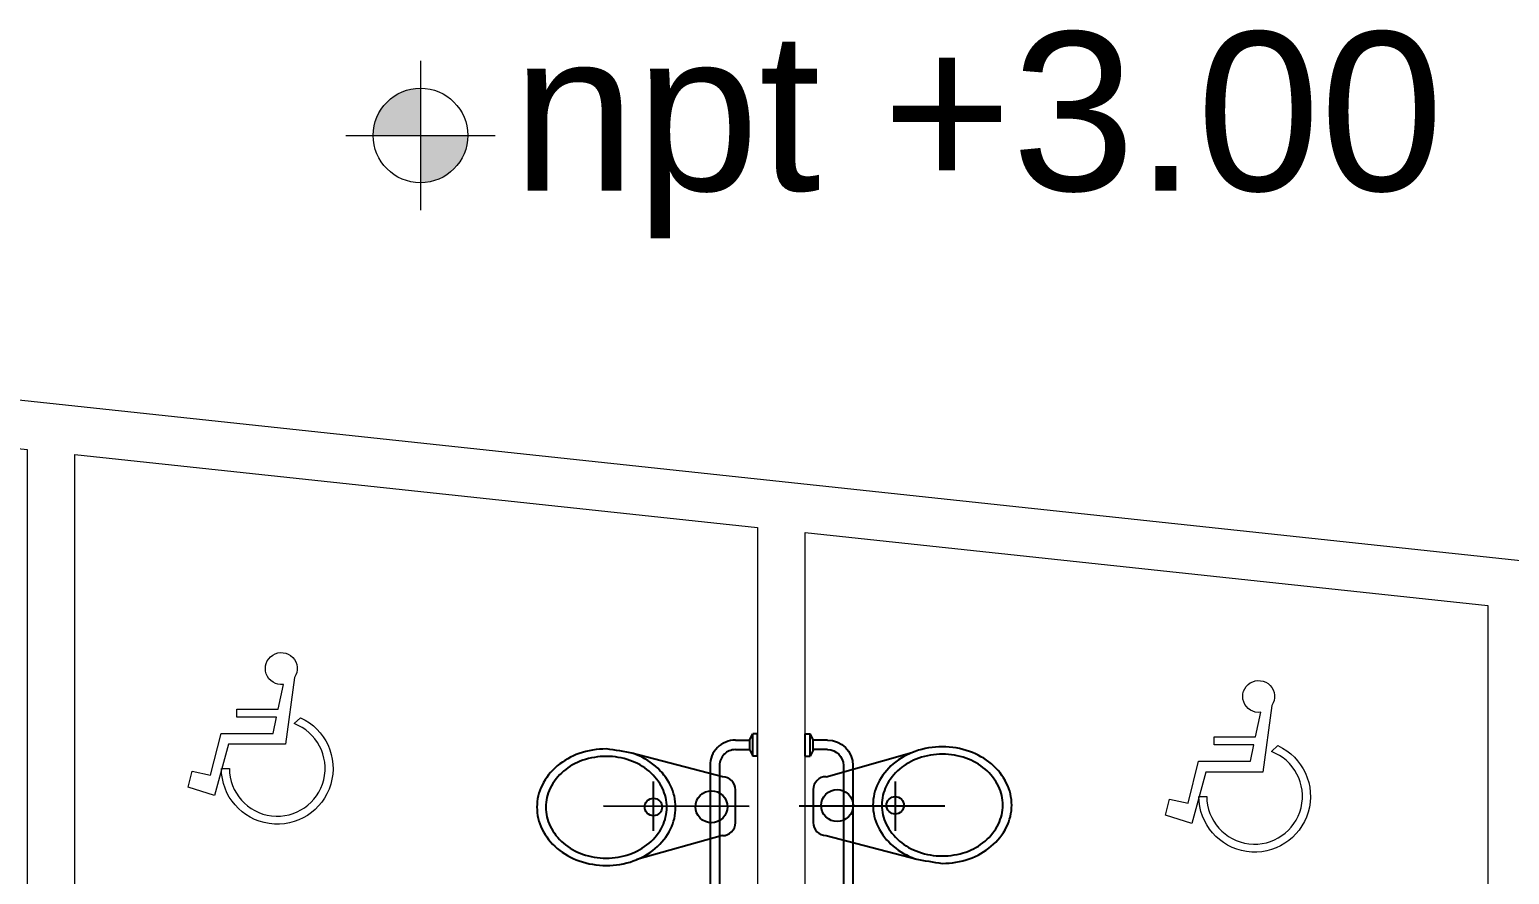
# Model space of a CAD drawing. Header units: millimetres. Extents: x 744843 to 745492, y 2520966 to 2521458.
# Drawn here: x 745352.459 to 745357.119, y 2521105.654 to 2521108.316 of the extents above; entities that cross this region are included whole.
import ezdxf

# ---------------------------------------------------------------- set-up
doc = ezdxf.new("R2010")
doc.units = ezdxf.units.MM
doc.layers.add('A_Mamparas de Baño', color=43, linetype='Continuous')
doc.layers.add('A_Muebles_fijos', color=8, linetype='Continuous')
for name, color, linetype, lineweight in [('A_Muebles', 8, 'Continuous', 20), ('A_Muros', 30, 'Continuous', 20), ('A_Niveles', 1, 'Continuous', 20), ('A_Textos', 4, 'Continuous', 20)]:
    doc.layers.add(name, color=color, linetype=linetype, lineweight=lineweight)
doc.styles.add('Arial', font='arial.ttf', dxfattribs={"height": 1})

# ---------------------------------------------------------------- blocks, each defined once
blk = doc.blocks.new('WC')
at = {"layer": 'A_Muebles_fijos'}
for p, q in [((0.0406592193030519, 0.09327516666904978), (0.3108065782435005, 0.1689798654691591)), ((5.477764352686265e-05, 0.05275613904756449), (-5.477764352694592e-05, -0.05129602158616342)), ((0.2583195261104265, 0.07858159681142263), (0.258155457486282, -0.07724559624387928)), ((-0.04376726034388416, 0.001434195873448174), (0.4149792343814624, 0.000951187073373716)), ((0.04046425006526984, -0.09190046324568846), (0.3260795185196911, -0.1662715183634967))]:
    blk.add_line(p, q, dxfattribs=at)
for centre, major_axis, ratio, start_param, end_param in [((0.4065389733732445, -0.07185123619332023), (0.1832865396773095, 0.1832865396773095), 0.9999999968286647, 0.7843452771556515, 1.119340405751284), ((0.4065389733732445, -0.07185123619332023), (0.1832865382600372, 0.1832865382600372), 0.9999999988987636, 0.4493501469668698, 0.7843452761206043), ((0.3936941331339767, -0.03482753472111233), (0.1555760328729452, 0.1555760328729452), 0.9999999913887098, 1.119340407866279, 1.483254539749225), ((0.3954117303801467, -0.02965582525997468), (-0.1356912151719567, 0.1356912151719568), 0.9999999990756723, -0.4510725355538303, -0.08693383889264572), ((0.4065496406547026, -0.06171980410057165), (-0.1596927958941702, 0.1596927958941702), 0.9999999985112853, -0.7864510518725603, -0.4510725356487646), ((0.4065496406547026, -0.06171980410057165), (0.1596927959293301, 0.1596927959293301), 0.9999999998339548, 0.448966759555751, 0.7843452757497144), ((0.4177550456806784, -0.02967935023537882), (0.1356912151177427, 0.1356912151177427), 0.9999999897916193, 0.08482806378889209, 0.4489667633101463), ((0.4194617486937204, -0.03485466519544878), (-0.1555760323957659, 0.1555760323957659), 0.9999999943684958, -1.485360315215316, -1.121446182339457), ((0.04061651231313586, 0.05271343208675228), (-0.02868149353144899, 0.02868149353144899), 0.99999999767963, -0.7864510528173303, 0.7843452770169601), ((0.3739110608148621, -0.0112378002674044), (0.1338062646021851, 0.1338062646021851), 0.9999999979794557, 1.48325453886102, 1.897220916489769), ((0.3782568175956839, -0.009225201240620096), (-0.116827209371956, 0.116827209371956), 0.9999999996009404, -0.08693383875372485, 0.3269138086451402), ((0.43495294272725, -0.00928489599085458), (-0.1168272097376902, 0.1168272097376902), 0.9999999971155697, 4.383369397565613, 4.797217043435799), ((0.4392944518040167, -0.0113066416530595), (-0.1338062644228365, 0.1338062644228365), 0.9999999991559471, 4.383858614643572, 4.797824992432891), ((0.3433513184281764, 0.003863939287261586), (-0.1097027335683897, 0.1097027335683897), 0.9999999997562181, 0.3264245905463146, 0.7843452754941169), ((0.3517550219403346, 0.00385509114072613), (-0.09592937184925981, 0.09592937184925984), 0.9999999993349574, 0.3269138088074341, 0.7843452757443146), ((0.4614822237781481, 0.003739560691760402), (-0.09592937199169635, 0.0959293719916964), 0.9999999993788391, 3.925937929312166, 4.383369396296293), ((0.4698859272612025, 0.003730712545224946), (-0.1097027336564993, 0.1097027336564994), 0.9999999992042511, 3.92593792936009, 4.383858614149694), ((0.07546343455032907, 0.002334020769344192), (0.01904567512974609, 0.01904567512974609), 0.9999999969437859, 2.29216023939216e-09, 6.283185309471746), ((0.3433513184281764, 0.003863939287261586), (-0.1097027336416219, 0.109702733641622), 0.9999999992025753, 0.7843452757709377, 1.242265960643167), ((0.3517550219403346, 0.00385509114072613), (0.0959293718429067, 0.09592937184290669), 0.9999999988332957, 2.355141601623339, 2.812573068954697), ((0.2582399682869436, 0.003020108880595784), (-0.01940852226107381, 0.01940852226107382), 0.9999999970009227, 4.712388978885151, 10.99557428606474), ((0.4614822237781481, 0.003739560691760402), (0.09592937202109879, 0.09592937202109877), 0.9999999996812432, 5.039302788123447, 5.496734255637105), ((0.4698859272612025, 0.003730712545224946), (-0.1097027335149631, 0.1097027335149631), 0.9999999993706251, 3.468017244253223, 3.925937929276904), ((0.04050695702608205, -0.05133872854697563), (-0.02868149355325815, 0.02868149355325815), 0.9999999997456848, 0.7843452759846907, 2.355141602526028), ((0.3739427939144661, 0.01890129336913071), (0.1338062642621465, 0.1338062642621465), 0.9999999983652426, 2.813062286539549, 3.227028665452437), ((0.3782843029912328, 0.01687954770692579), (0.1168272094052413, 0.1168272094052413), 0.9999999991285307, 2.812573068989725, 3.226420716957982), ((0.4349804281227989, 0.01681985307310663), (0.1168272097048319, 0.1168272097048319), 0.9999999975583393, 4.625455141423581, 5.039302787534082), ((0.4393261849036207, 0.01883245198347561), (0.133806264363742, 0.133806264363742), 0.9999999993430027, 4.624847192727369, 5.038813570977103), ((0.3937754970247624, 0.04244931691151999), (0.1555760314809, 0.1555760314809), 0.9999999966326925, 3.227028665934461, 3.590942801391618), ((0.3954822000087005, 0.03727400206786535), (-0.1356912155599463, 0.1356912155599464), 0.9999999975892566, 1.655624390025488, 2.019763085370978), ((0.4178255153092322, 0.03725047709246121), (-0.1356912152448646, 0.1356912152448646), 0.9999999989022021, 2.690520117912109, 3.054658814408185), ((0.4195431125845061, 0.04242218655359886), (-0.1555760314498243, 0.1555760314498243), 0.9999999965482356, 2.69013672992562, 3.054050865493487), ((0.5364619773608865, 0.842021956893736), (-0.7283366307909108, 0.7283366307909109), 0.9999999907021602, 2.145677627044654, 2.229610440056562), ((0.4066876050637802, 0.06931445593305818), (-0.159692796791373, 0.159692796791373), 0.9999999985371989, 2.019763085762261, 2.35514160160132), ((0.4066982723452383, 0.07944588802580677), (-0.1832865381940543, 0.1832865381940543), 0.9999999979639703, 2.355141601346871, 2.690136730501941), ((0.4066876050637802, 0.06931445593305818), (-0.1596927964754583, 0.1596927964754584), 0.9999999999735457, 2.355141602319492, 2.690520118345571)]:
    blk.add_ellipse(centre, major_axis=major_axis, ratio=ratio, start_param=start_param, end_param=end_param, dxfattribs=at)
blk.add_ellipse((0.07546343455032907, 0.002334020769344192), major_axis=(0.03571064080460928, 0.03571064080460928), ratio=0.9999999983700192, dxfattribs=at)
blk = doc.blocks.new('minusba')
at = {"layer": 'A_Muebles', "color": 0, "linetype": 'ByBlock'}
for points in [[(0.8361395968942746, 0.8603458514745106), (0.7761295835390909, 1.100139858120011), (0.4785206020521917, 1.100139858120011), (0.4590342513055905, 1.193578466628965), (0.6872333942637834, 1.193578466628965), (0.6872333942637834, 1.239139095870458), (0.4495327142450232, 1.239139095870458), (0.4200718095074178, 1.38040648758962, 4.631738532974613), (0.3562330627832534, 1.42025175053669), (0.4089496713149945, 1.038362419119815), (0.733614014755247, 1.038362419119815), (0.8147801006153133, 0.7449195838688722), (0.9655171172125723, 0.7912526631190189), (0.9423268069668422, 0.8839188216193192)], [(0.7289302918064582, 0.8993631813693681, -1.909263801155615), (0.3591765149620186, 1.15551042652057), (0.3222213645447244, 1.189484972145639, 1.829457948235639), (0.774530291806458, 0.8993631813693681)]]:
    blk.add_lwpolyline(points, format="xyb", close=True, dxfattribs=at)
blk = doc.blocks.new('niveles')
at = {"layer": 'A_Niveles'}
h = blk.add_hatch(color=256, dxfattribs=at)
h.paths.add_polyline_path([(-0.4383139003582898, 0.1738469321280718), (-0.2893174949567765, 0.1738469321280718), (-0.2893174949567765, 0.3228433375295851, 0.4142135623730951)])
h.paths.add_polyline_path([(-0.1403210895552633, 0.1738469321280718), (-0.2893174949567765, 0.1738469321280718), (-0.2893174949567765, 0.02485052672655855, 0.414213562373095)])
for p, q in [((-0.2893174949567765, 0.4091083379462361), (-0.2893174949567765, -0.06141447369009256)), ((-0.5246079820208251, 0.1738469321280718), (-0.05402700789272785, 0.1738469321280718)), ((-0.4792100731283426, 0.1738469321280718), (-0.0939138752873987, 0.1738469321280718))]:
    blk.add_line(p, q, dxfattribs=at)
blk.add_circle((-0.2893174949567765, 0.1738469321280718), 0.1489964054015132, dxfattribs=at)
at = {"layer": 'A_Textos', "ltscale": 0.0065, "width": 1.2}
blk.add_attdef('NIVEL', (0, 0), '', height=0.3, dxfattribs=at)
blk = doc.blocks.new('A$C69177A60')
at = {"layer": 'A_Muebles_fijos'}
for p, q in [((-1.384790948577574e-09, 0.7069999997363539), (-1.384790948577574e-09, 0.6369999997364175)), ((-1.384790948577574e-09, 0.7069999997363539), (0.01499999861508172, 0.7069999997363539)), ((0.02499999861507263, 0.6889999997363248), (0.01499999861508172, 0.7069999997363539)), ((0.01499999861508172, 0.7069999997363539), (0.01499999861508172, 0.6369999997364175)), ((0.02499999861507263, 0.6549999997364466), (0.01499999861508172, 0.6369999997364175)), ((0.02499999861507263, 0.6889999997363248), (0.02499999861507263, 0.686999999736372)), ((0.02499999861507263, 0.686999999736372), (0.02499999861507263, 0.6569999997363993)), ((0.02499999861507263, 0.686999999736372), (0.1349999986152, 0.686999999736372)), ((0.02499999861507263, 0.6569999997363993), (0.02499999861507263, 0.6549999997364466)), ((0.02499999861507263, 0.6569999997363993), (0.1349999986152, 0.6569999997363993)), ((0.1199999986150999, 0.5519999997363811), (0.1199999986150999, 0.6569999997363993)), ((0.1499999986150726, 0.09999999973638296), (0.1499999986150726, 0.671999999736272)), ((-1.384790948577574e-09, 0.6369999997364175), (0.01499999861508172, 0.6369999997364175)), ((-1.38480515943229e-09, 0.571999999736363), (0.01499999861506751, 0.571999999736363)), ((-1.38480515943229e-09, 0.571999999736363), (-1.38480515943229e-09, 0.5019999997364266)), ((0.02499999861505842, 0.5539999997363338), (0.01499999861506751, 0.571999999736363)), ((0.01499999861506751, 0.571999999736363), (0.01499999861506751, 0.5019999997364266)), ((0.02499999861505842, 0.5199999997364557), (0.01499999861506751, 0.5019999997364266)), ((0.02499999861505842, 0.5539999997363338), (0.02499999861505842, 0.5519999997363811)), ((0.02499999861505842, 0.5519999997363811), (0.02499999861505842, 0.5219999997364084)), ((0.02499999861507263, 0.5519999997363811), (0.1199999986150999, 0.5519999997363811)), ((0.02499999861505842, 0.5219999997364084), (0.02499999861505842, 0.5199999997364557)), ((0.02499999861507263, 0.5219999997364084), (0.1199999986150999, 0.5219999997364084)), ((0.1199999986150999, 0.5519999997363811), (0.1338262327371069, 0.5413912201445328)), ((0.1199999986150999, 0.5219999997364084), (0.1338262327371069, 0.5326087793282568)), ((0.1199999986150999, 0.09999999973638296), (0.1199999986150999, 0.5219999997364084)), ((0.1349999986152, 0.5349888778412151), (0.1349999986152, 0.5390111216315745)), ((-1.38480515943229e-09, 0.5019999997364266), (0.01499999861506751, 0.5019999997364266)), ((-1.38480515943229e-09, 0.06999999973641025), (-1.38480515943229e-09, -2.63526089838706e-10)), ((-1.38480515943229e-09, 0.06999999973641025), (0.01499999861506751, 0.06999999973641025)), ((0.01499999861506751, 0.06999999973641025), (0.01499999861506751, -2.63526089838706e-10)), ((0.02499999861505842, 0.05199999973638114), (0.01499999861506751, 0.06999999973641025)), ((0.02499999861505842, 0.05199999973638114), (0.02499999861505842, 0.04999999973642844)), ((0.02499999861505842, 0.04999999973642844), (0.02499999861505842, 0.01999999973645572)), ((0.06999999861514539, 0.04999999973642844), (0.02499999861507263, 0.04999999973642844)), ((0.02499999861505842, 0.01799999973650301), (0.01499999861506751, -2.63526089838706e-10)), ((0.02499999861505842, 0.01999999973645572), (0.02499999861505842, 0.01799999973650301)), ((0.06999999861514539, 0.01999999973645572), (0.02499999861507263, 0.01999999973645572)), ((-1.38480515943229e-09, -2.63526089838706e-10), (0.01499999861506751, -2.63526089838706e-10))]:
    blk.add_line(p, q, dxfattribs=at)
for centre, radius, start, end in [((0.1349999986152, 0.671999999736272), 0.01500000000000047, 270, 90), ((0.1319999986152709, 0.5390111216315745), 0.003, 0, 52.50120762648925), ((0.1319999986152709, 0.5349888778412151), 0.003, 307.4987923735108, 0), ((0.06999999861514539, 0.09999999973638296), 0.08, 270, 0), ((0.06999999861514539, 0.09999999973638296), 0.05, 270, 0)]:
    blk.add_arc(centre, radius, start, end, dxfattribs=at)

msp = doc.modelspace()

# ---------------------------------------------------------------- linework, layer by layer
at = {"layer": 'A_Muros', "ltscale": 0.0065}
msp.add_lwpolyline([(745360.1173995442, 2521101.585022082), (745357.2019834677, 2521101.585022082), (745357.2019834676, 2521102.211084219), (745357.0519834674, 2521102.211084219), (745357.0519834677, 2521101.585022082), (745354.9019834676, 2521101.585022083), (745354.9019834676, 2521106.730972832), (745357.0519834679, 2521106.501301854), (745357.0519834675, 2521103.612244154), (745357.2019834674, 2521103.612244154), (745357.2019834679, 2521106.485278297), (745359.2552531566, 2521106.266290161), (745359.2552531566, 2521106.417143581), (745350.431873734, 2521107.360813428), (745350.4318737343, 2521107.209960009), (745352.4519746669, 2521106.992691861), (745352.4519784169, 2521103.612244163), (745352.6019784169, 2521103.612244327), (745352.6019746849, 2521106.976668302), (745354.7519834677, 2521106.746996385), (745354.7519834676, 2521101.585022083), (745349.431909485, 2521101.585022083), (745349.431909485, 2521101.435022084), (745360.1173995442, 2521101.435022082)], close=True, dxfattribs=at)

# ---------------------------------------------------------------- block references
at = {"layer": 'A_Mamparas de Baño', "rotation": 180}
msp.add_blockref('A$C69177A60', (745354.7519834663, 2521106.096754667), dxfattribs=at)
at = {"layer": 'A_Mamparas de Baño', "xscale": -1, "rotation": 180}
msp.add_blockref('A$C69177A60', (745354.901983469, 2521106.096754667), dxfattribs=at)
at = {"layer": 'A_Muebles_fijos', "xscale": -0.5505755040794611, "yscale": 0.5505755040794611, "zscale": 0.5505755043122917}
for p in [(745353.4898263208, 2521105.492475086), (745356.5677593879, 2521105.404451388)]:
    msp.add_blockref('minusba', p, dxfattribs=at)
at = {"layer": 'A_Muebles_fijos', "rotation": 180}
msp.add_blockref('WC', (745354.6819834679, 2521105.869156109), dxfattribs=at)
at = {"layer": 'A_Muebles_fijos'}
msp.add_blockref('WC', (745354.926983468, 2521105.868311944), dxfattribs=at)
at = {"layer": 'A_Textos'}
ref = msp.add_blockref('niveles', (745353.979554173, 2521107.808167276), dxfattribs=at)
ref.add_attrib('NIVEL', 'npt +3.00', (745353.979554173, 2521107.808167276), dxfattribs={"ltscale": 0.0065, "height": 0.5, "style": 'Arial'})

doc.saveas('drawing.dxf')
